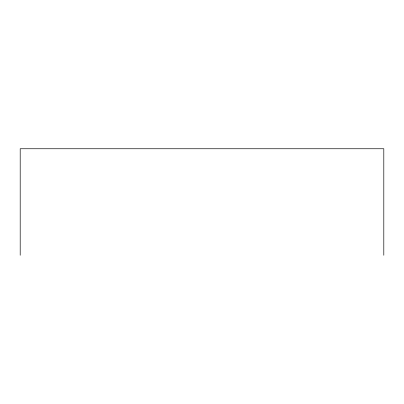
<?xml version="1.0" encoding="UTF-8"?>
<svg xmlns="http://www.w3.org/2000/svg" width="404" height="404" viewBox="0 0 404 404"><rect width="100%" height="100%" fill="white"/><g stroke="black" fill="none" stroke-linecap="round" stroke-linejoin="round"><path stroke-width="0.61" d="M383.8 255.252L383.8 148.748L20.2 148.748L20.2 255.252"/></g></svg>
